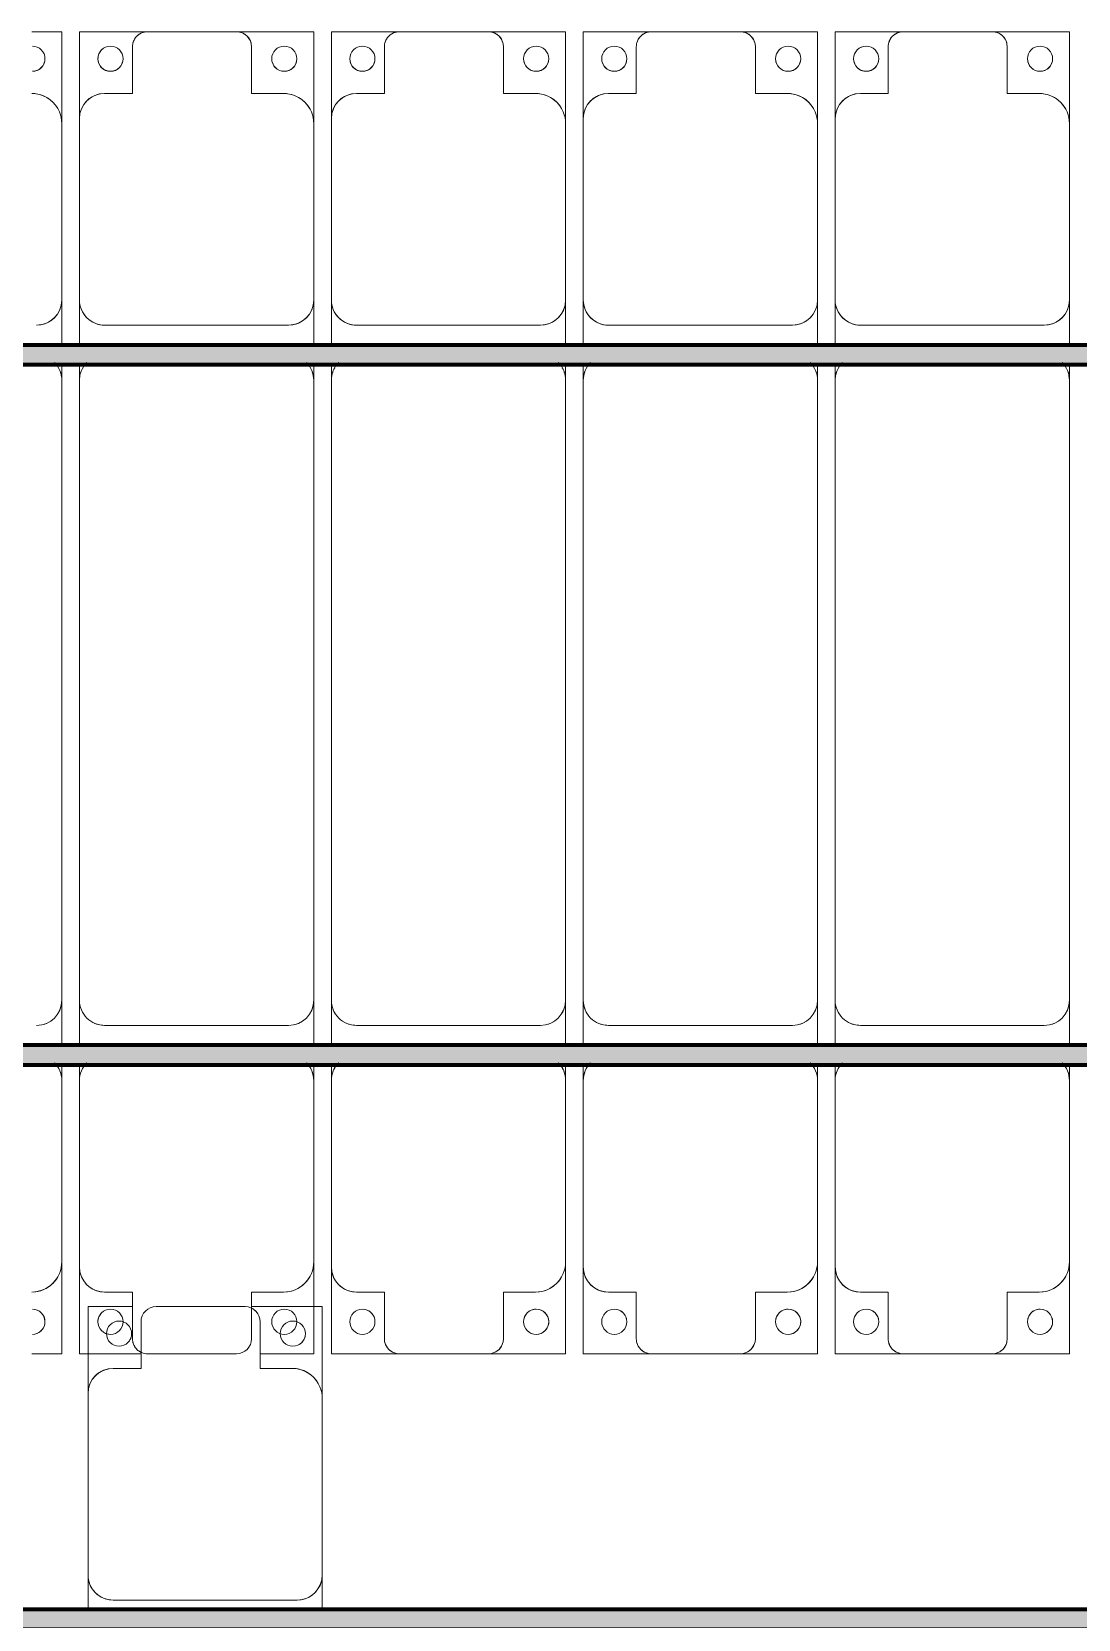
# Model space of a CAD drawing. Header units: millimetres. Extents: x -291190 to 146725, y 19759 to 185158.
# Drawn here: x -253524 to -251447, y 135990 to 139141 of the extents above; entities that cross this region are included whole.
import ezdxf

# ---------------------------------------------------------------- set-up
doc = ezdxf.new("R2010")
doc.units = ezdxf.units.MM
doc.layers.add('A-GENM', color=13, linetype='Continuous', lineweight=9)
doc.layers.add('S-BEAM', color=12, linetype='Continuous', lineweight=9)

# ---------------------------------------------------------------- blocks, each defined once
blk = doc.blocks.new('Dầm C52 - Dầm C52-73883-KHUNG KẾT CẤU BÈ PIN 4')
at = {"layer": 'S-BEAM', "lineweight": 140}
blk.add_hatch(color=1, dxfattribs=at).paths.add_polyline_path([(-174539.9, 20), (-174539.9, -20), (174539.9, -20), (174539.9, 20), (-173700.3, 20)])
at = {"layer": 'S-BEAM', "color": 1, "lineweight": 140}
for p, q in [((-174539.9, 20), (174539.9, 20)), ((174539.9, -20), (-174539.9, -20))]:
    blk.add_line(p, q, dxfattribs=at)
blk = doc.blocks.new('Dai phao do pin - DẢI PHAO ĐỠ PIN-V48-KHUNG KẾT CẤU BÈ PIN 4')
at = {"layer": 'A-GENM', "color": 7}
for p, q in [((-1312.2, 241.6), (-1129.7, 241.6)), ((-1312.2, 101.2), (-1312.2, 241.6)), ((-1312.2, 241.6), (-1312.2, 223.4)), ((-1129.7, 241.6), (-1312.2, 241.6)), ((-779.7, 241.6), (-1129.7, 241.6)), ((-779.7, 241.6), (-711.7, 241.6)), ((-779.7, 241.6), (-711.7, 241.6)), ((-729.7, -173.4), (-729.7, 191.6)), ((-1312.2, 171.3), (-1312.2, 156.1)), ((-1189.7, 181.6), (-1189.7, 118.2)), ((-1312.2, 142), (-1312.2, 123.8)), ((-1189.7, 118.2), (-1282.2, 118.2)), ((-1312.2, 88.2), (-1312.2, -88.2)), ((-1282.2, -118.2), (-1189.7, -118.2)), ((-1189.7, -118.2), (-1189.7, -173.4)), ((-1312.2, -223.4), (-1312.2, -135.2)), ((-1312.2, -146), (-1312.2, -166.1)), ((-1312.2, -175.4), (-1312.2, -203.6)), ((-1139.7, -223.4), (-1312.2, -223.4)), ((-1248.2, -223.4), (-1229.3, -223.4)), ((-1221, -223.4), (-1139.7, -223.4)), ((-1139.7, -223.4), (-779.7, -223.4)), ((-711.7, -223.4), (-779.7, -223.4)), ((-711.7, -223.4), (-779.7, -223.4))]:
    blk.add_line(p, q, dxfattribs=at)
for centre, radius, start, end in [((-1129.7, 181.6), 60, 90, 180), ((-1129.7, 181.6), 60, 120, 180), ((-779.7, 191.6), 50, 360, 90), ((-779.7, 191.6), 50, 360, 75), ((-1258.6, 183.2), 25, 0, 180), ((-1258.6, 183.2), 25, 165, 180), ((-1258.6, 183.2), 25, 30, 75), ((-1258.6, 183.2), 25, 180, 0), ((-1258.6, 183.2), 25, 180, 270), ((-1282.2, 88.2), 30, 90, 180), ((-1282.2, 88.2), 30, 105, 150), ((-1282.2, -88.2), 30, 180, 270), ((-1258.6, -161.8), 25, 0, 180), ((-1258.6, -161.8), 25, 165, 180), ((-1258.6, -161.8), 25, 45, 75), ((-1258.6, -161.8), 25, 180, 0), ((-1258.6, -161.8), 25, 180, 270), ((-1139.7, -173.4), 50, 180, 270), ((-1139.7, -173.4), 50, 180, 255), ((-779.7, -173.4), 50, 270, 360), ((-779.7, -173.4), 50, 285, 360), ((-1139.7, -173.4), 50, 210, 225), ((-1139.7, -173.4), 50, 210, 225)]:
    blk.add_arc(centre, radius, start, end, dxfattribs=at)
blk = doc.blocks.new('Dải phao đi lại kèm đỡ invester - DẢI PHAO ĐI LẠI-71182-KHUNG KẾT CẤU BÈ PIN 4')
at = {"layer": 'A-GENM', "color": 7}
for p, q in [((9758.4, 1312.2), (9911.8, 1312.2)), ((9758.4, 1129.7), (9758.4, 1312.2)), ((9758.4, 1312.2), (9758.4, 1129.7)), ((9911.8, 1312.2), (9758.4, 1312.2)), ((10088.2, 1312.2), (9911.8, 1312.2)), ((10088.2, 1312.2), (10223.4, 1312.2)), ((10223.4, 1312.2), (10088.2, 1312.2)), ((10223.4, 1312.2), (10223.4, 1139.7)), ((10223.4, 1139.7), (10223.4, 1312.2)), ((10258.4, 1312.2), (10411.8, 1312.2)), ((10258.4, 1129.7), (10258.4, 1312.2)), ((10258.4, 1312.2), (10258.4, 1129.7)), ((10411.8, 1312.2), (10258.4, 1312.2)), ((10588.2, 1312.2), (10411.8, 1312.2)), ((10588.2, 1312.2), (10723.4, 1312.2)), ((10723.4, 1312.2), (10588.2, 1312.2)), ((10723.4, 1312.2), (10723.4, 1139.7)), ((10723.4, 1139.7), (10723.4, 1312.2)), ((10758.4, 1312.2), (10911.8, 1312.2)), ((10758.4, 1129.7), (10758.4, 1312.2)), ((10758.4, 1312.2), (10758.4, 1129.7)), ((10911.8, 1312.2), (10758.4, 1312.2)), ((11088.2, 1312.2), (10911.8, 1312.2)), ((11088.2, 1312.2), (11223.4, 1312.2)), ((11223.4, 1312.2), (11088.2, 1312.2)), ((11223.4, 1312.2), (11223.4, 1139.7)), ((11223.4, 1139.7), (11223.4, 1312.2)), ((11258.4, 1312.2), (11364.8, 1312.2)), ((11258.4, 1129.7), (11258.4, 1312.2)), ((11308.1, 1312.2), (11296.2, 1312.2)), ((11345.9, 1312.2), (11332.6, 1312.2)), ((11588.2, 1312.2), (11411.8, 1312.2)), ((11601.2, 1312.2), (11723.4, 1312.2)), ((11625.3, 1312.2), (11610.3, 1312.2)), ((11657, 1312.2), (11644.7, 1312.2)), ((11723.4, 1312.2), (11705.4, 1312.2)), ((11723.4, 1312.2), (11723.4, 1139.7)), ((11723.4, 1139.7), (11723.4, 1312.2)), ((11758.4, 1312.2), (11818.1, 1312.2)), ((11758.4, 1129.7), (11758.4, 1312.2)), ((11758.4, 1312.2), (11758.4, 1129.7)), ((11818.1, 1312.2), (11758.4, 1312.2)), ((9881.8, 1282.2), (9881.8, 1189.7)), ((10118.2, 1189.7), (10118.2, 1282.2)), ((10381.8, 1282.2), (10381.8, 1189.7)), ((10618.2, 1189.7), (10618.2, 1282.2)), ((10881.8, 1282.2), (10881.8, 1189.7)), ((11118.2, 1189.7), (11118.2, 1282.2)), ((11381.8, 1282.2), (11381.8, 1189.7)), ((11618.2, 1189.7), (11618.2, 1282.2)), ((11258.4, 1248.4), (11258.4, 1227)), ((11258.4, 1219.8), (11258.4, 1129.7)), ((9881.8, 1189.7), (9818.4, 1189.7)), ((10173.4, 1189.7), (10118.2, 1189.7)), ((10381.8, 1189.7), (10318.4, 1189.7)), ((10673.4, 1189.7), (10618.2, 1189.7)), ((10881.8, 1189.7), (10818.4, 1189.7)), ((11173.4, 1189.7), (11118.2, 1189.7)), ((11381.8, 1189.7), (11318.4, 1189.7)), ((11673.4, 1189.7), (11618.2, 1189.7)), ((10223.4, 769.7), (10223.4, 1139.7)), ((10723.4, 769.7), (10723.4, 1139.7)), ((11223.4, 769.7), (11223.4, 1139.7)), ((11723.4, 769.7), (11723.4, 1139.7)), ((9758.4, 1129.7), (9758.4, 769.7)), ((10258.4, 1129.7), (10258.4, 769.7)), ((10758.4, 1129.7), (10758.4, 769.7)), ((11258.4, 1129.7), (11258.4, 769.7)), ((11758.4, 1129.7), (11758.4, 769.7)), ((9758.4, 739.2), (9758.4, 769.7)), ((9758.4, 739.2), (9758.4, 769.7)), ((10223.4, 769.7), (10223.4, 739.2)), ((10223.4, 769.7), (10223.4, 739.2)), ((10258.4, 739.2), (10258.4, 769.7)), ((10258.4, 739.2), (10258.4, 769.7)), ((10723.4, 769.7), (10723.4, 739.2)), ((10723.4, 769.7), (10723.4, 739.2)), ((10758.4, 739.2), (10758.4, 769.7)), ((10758.4, 739.2), (10758.4, 769.7)), ((11223.4, 769.7), (11223.4, 739.2)), ((11223.4, 769.7), (11223.4, 739.2)), ((11258.4, 739.2), (11258.4, 769.7)), ((11258.4, 739.2), (11258.4, 769.7)), ((11723.4, 769.7), (11723.4, 739.2)), ((11723.4, 769.7), (11723.4, 739.2)), ((11758.4, 739.2), (11758.4, 769.7)), ((11758.4, 739.2), (11758.4, 769.7)), ((9758.4, 610.3), (9758.4, 699.2)), ((9758.4, 610.3), (9758.4, 699.2)), ((10223.4, 699.2), (10223.4, 610.3)), ((10223.4, 699.2), (10223.4, 610.3)), ((10258.4, 610.3), (10258.4, 699.2)), ((10258.4, 610.3), (10258.4, 699.2)), ((10723.4, 699.2), (10723.4, 610.3)), ((10723.4, 699.2), (10723.4, 610.3)), ((10758.4, 610.3), (10758.4, 699.2)), ((10758.4, 610.3), (10758.4, 699.2)), ((11223.4, 699.2), (11223.4, 610.3)), ((11223.4, 699.2), (11223.4, 610.3)), ((11258.4, 610.3), (11258.4, 699.2)), ((11258.4, 610.3), (11258.4, 699.2)), ((11723.4, 699.2), (11723.4, 610.3)), ((11723.4, 699.2), (11723.4, 610.3)), ((11758.4, 610.3), (11758.4, 699.2)), ((11758.4, 610.3), (11758.4, 699.2)), ((10173.4, 660.3), (9808.4, 660.3)), ((10673.4, 660.3), (10308.4, 660.3)), ((11173.4, 660.3), (10808.4, 660.3)), ((11673.4, 660.3), (11308.4, 660.3)), ((9758.4, 610.3), (9758.4, -620.3)), ((10223.4, -620.3), (10223.4, 610.3)), ((10258.4, 610.3), (10258.4, -620.3)), ((10723.4, -620.3), (10723.4, 610.3)), ((10758.4, 610.3), (10758.4, -620.3)), ((11223.4, -620.3), (11223.4, 610.3)), ((11258.4, 610.3), (11258.4, -620.3)), ((11723.4, -620.3), (11723.4, 610.3)), ((11758.4, 610.3), (11758.4, -620.3)), ((9758.4, -650.8), (9758.4, -620.3)), ((9758.4, -650.8), (9758.4, -620.3)), ((10223.4, -620.3), (10223.4, -650.8)), ((10223.4, -620.3), (10223.4, -650.8)), ((10258.4, -650.8), (10258.4, -620.3)), ((10258.4, -650.8), (10258.4, -620.3)), ((10723.4, -620.3), (10723.4, -650.8)), ((10723.4, -620.3), (10723.4, -650.8)), ((10758.4, -650.8), (10758.4, -620.3)), ((10758.4, -650.8), (10758.4, -620.3)), ((11223.4, -620.3), (11223.4, -650.8)), ((11223.4, -620.3), (11223.4, -650.8)), ((11258.4, -650.8), (11258.4, -620.3)), ((11258.4, -650.8), (11258.4, -620.3)), ((11723.4, -620.3), (11723.4, -650.8)), ((11723.4, -620.3), (11723.4, -650.8)), ((11758.4, -650.8), (11758.4, -620.3)), ((11758.4, -650.8), (11758.4, -620.3)), ((9758.4, -779.7), (9758.4, -690.8)), ((9758.4, -779.7), (9758.4, -690.8)), ((10223.4, -690.8), (10223.4, -779.7)), ((10223.4, -690.8), (10223.4, -779.7)), ((10258.4, -779.7), (10258.4, -690.8)), ((10258.4, -779.7), (10258.4, -690.8)), ((10723.4, -690.8), (10723.4, -779.7)), ((10723.4, -690.8), (10723.4, -779.7)), ((10758.4, -779.7), (10758.4, -690.8)), ((10758.4, -779.7), (10758.4, -690.8)), ((11223.4, -690.8), (11223.4, -779.7)), ((11223.4, -690.8), (11223.4, -779.7)), ((11258.4, -779.7), (11258.4, -690.8)), ((11258.4, -779.7), (11258.4, -690.8)), ((11723.4, -690.8), (11723.4, -779.7)), ((11723.4, -690.8), (11723.4, -779.7)), ((11758.4, -779.7), (11758.4, -690.8)), ((11758.4, -779.7), (11758.4, -690.8)), ((10173.4, -729.7), (9808.4, -729.7)), ((10673.4, -729.7), (10308.4, -729.7)), ((11173.4, -729.7), (10808.4, -729.7)), ((11673.4, -729.7), (11308.4, -729.7)), ((9758.4, -779.7), (9758.4, -1129.7)), ((10223.4, -1139.7), (10223.4, -779.7)), ((10258.4, -779.7), (10258.4, -1129.7)), ((10723.4, -1139.7), (10723.4, -779.7)), ((10758.4, -779.7), (10758.4, -1129.7)), ((11223.4, -1139.7), (11223.4, -779.7)), ((11258.4, -779.7), (11258.4, -1129.7)), ((11723.4, -1139.7), (11723.4, -779.7)), ((11758.4, -779.7), (11758.4, -1129.7)), ((9758.4, -1312.2), (9758.4, -1129.7)), ((9758.4, -1129.7), (9758.4, -1312.2)), ((10258.4, -1312.2), (10258.4, -1129.7)), ((10258.4, -1129.7), (10258.4, -1312.2)), ((10758.4, -1312.2), (10758.4, -1129.7)), ((10758.4, -1129.7), (10758.4, -1312.2)), ((11258.4, -1312.2), (11258.4, -1129.7)), ((11258.4, -1129.7), (11258.4, -1312.2)), ((11758.4, -1312.2), (11758.4, -1129.7)), ((11758.4, -1129.7), (11758.4, -1312.2)), ((10223.4, -1139.7), (10223.4, -1312.2)), ((10223.4, -1312.2), (10223.4, -1139.7)), ((10723.4, -1139.7), (10723.4, -1312.2)), ((10723.4, -1312.2), (10723.4, -1139.7)), ((11223.4, -1139.7), (11223.4, -1312.2)), ((11223.4, -1312.2), (11223.4, -1139.7)), ((11723.4, -1139.7), (11723.4, -1312.2)), ((11723.4, -1312.2), (11723.4, -1139.7)), ((9818.4, -1189.7), (9881.8, -1189.7)), ((9881.8, -1189.7), (9881.8, -1282.2)), ((10118.2, -1282.2), (10118.2, -1189.7)), ((10118.2, -1189.7), (10173.4, -1189.7)), ((10318.4, -1189.7), (10381.8, -1189.7)), ((10381.8, -1189.7), (10381.8, -1282.2)), ((10618.2, -1282.2), (10618.2, -1189.7)), ((10618.2, -1189.7), (10673.4, -1189.7)), ((10818.4, -1189.7), (10881.8, -1189.7)), ((10881.8, -1189.7), (10881.8, -1282.2)), ((11118.2, -1282.2), (11118.2, -1189.7)), ((11118.2, -1189.7), (11173.4, -1189.7)), ((11318.4, -1189.7), (11381.8, -1189.7)), ((11381.8, -1189.7), (11381.8, -1282.2)), ((11618.2, -1282.2), (11618.2, -1189.7)), ((11618.2, -1189.7), (11673.4, -1189.7)), ((9911.8, -1312.2), (9758.4, -1312.2)), ((9758.4, -1312.2), (9911.8, -1312.2)), ((9911.8, -1312.2), (10088.2, -1312.2)), ((10223.4, -1312.2), (10088.2, -1312.2)), ((10088.2, -1312.2), (10223.4, -1312.2)), ((10411.8, -1312.2), (10258.4, -1312.2)), ((10258.4, -1312.2), (10411.8, -1312.2)), ((10411.8, -1312.2), (10588.2, -1312.2)), ((10723.4, -1312.2), (10588.2, -1312.2)), ((10588.2, -1312.2), (10723.4, -1312.2)), ((10911.8, -1312.2), (10758.4, -1312.2)), ((10758.4, -1312.2), (10911.8, -1312.2)), ((10911.8, -1312.2), (11088.2, -1312.2)), ((11223.4, -1312.2), (11088.2, -1312.2)), ((11088.2, -1312.2), (11223.4, -1312.2)), ((11411.8, -1312.2), (11258.4, -1312.2)), ((11258.4, -1312.2), (11411.8, -1312.2)), ((11411.8, -1312.2), (11588.2, -1312.2)), ((11723.4, -1312.2), (11588.2, -1312.2)), ((11588.2, -1312.2), (11723.4, -1312.2)), ((11818.1, -1312.2), (11758.4, -1312.2)), ((11758.4, -1312.2), (11818.1, -1312.2))]:
    blk.add_line(p, q, dxfattribs=at)
for centre, radius, start, end in [((9911.8, 1282.2), 30, 90, 180), ((9911.8, 1282.2), 30, 105, 165), ((9911.8, 1282.2), 30, 135, 165), ((9911.8, 1282.2), 30, 135, 165), ((9911.8, 1282.2), 30, 105, 120), ((9911.8, 1282.2), 30, 105, 120), ((10088.2, 1282.2), 30, 360, 90), ((10088.2, 1282.2), 30, 60, 75), ((10088.2, 1282.2), 30, 15, 75), ((10088.2, 1282.2), 30, 60, 75), ((10088.2, 1282.2), 30, 15, 30), ((10088.2, 1282.2), 30, 15, 30), ((10411.8, 1282.2), 30, 90, 180), ((10411.8, 1282.2), 30, 105, 165), ((10411.8, 1282.2), 30, 135, 165), ((10411.8, 1282.2), 30, 135, 165), ((10411.8, 1282.2), 30, 105, 120), ((10411.8, 1282.2), 30, 105, 120), ((10588.2, 1282.2), 30, 360, 90), ((10588.2, 1282.2), 30, 60, 75), ((10588.2, 1282.2), 30, 15, 75), ((10588.2, 1282.2), 30, 60, 75), ((10588.2, 1282.2), 30, 15, 30), ((10588.2, 1282.2), 30, 15, 30), ((10911.8, 1282.2), 30, 90, 180), ((10911.8, 1282.2), 30, 105, 165), ((10911.8, 1282.2), 30, 135, 165), ((10911.8, 1282.2), 30, 135, 165), ((10911.8, 1282.2), 30, 105, 120), ((10911.8, 1282.2), 30, 105, 120), ((11088.2, 1282.2), 30, 360, 90), ((11088.2, 1282.2), 30, 60, 75), ((11088.2, 1282.2), 30, 15, 75), ((11088.2, 1282.2), 30, 60, 75), ((11088.2, 1282.2), 30, 15, 30), ((11088.2, 1282.2), 30, 15, 30), ((11411.8, 1282.2), 30, 90, 180), ((11588.2, 1282.2), 30, 360, 90), ((11588.2, 1282.2), 30, 15, 60), ((9816.8, 1248.6), 25, 90, 270), ((9816.8, 1248.6), 25, 90, 255), ((9816.8, 1248.6), 25, 270, 90), ((9816.8, 1248.6), 25, 0, 90), ((10161.8, 1248.6), 25, 90, 270), ((10161.8, 1248.6), 25, 90, 180), ((10161.8, 1248.6), 25, 270, 90), ((10161.8, 1248.6), 25, 270, 90), ((10316.8, 1248.6), 25, 90, 270), ((10316.8, 1248.6), 25, 90, 255), ((10316.8, 1248.6), 25, 270, 90), ((10316.8, 1248.6), 25, 0, 90), ((10661.8, 1248.6), 25, 90, 270), ((10661.8, 1248.6), 25, 90, 180), ((10661.8, 1248.6), 25, 270, 90), ((10661.8, 1248.6), 25, 270, 90), ((10816.8, 1248.6), 25, 90, 270), ((10816.8, 1248.6), 25, 90, 255), ((10816.8, 1248.6), 25, 270, 90), ((10816.8, 1248.6), 25, 0, 90), ((11161.8, 1248.6), 25, 90, 270), ((11161.8, 1248.6), 25, 90, 180), ((11161.8, 1248.6), 25, 270, 90), ((11161.8, 1248.6), 25, 270, 90), ((11316.8, 1248.6), 25, 90, 270), ((11316.8, 1248.6), 25, 90, 180), ((11316.8, 1248.6), 25, 270, 90), ((11316.8, 1248.6), 25, 0, 90), ((11661.8, 1248.6), 25, 90, 270), ((11661.8, 1248.6), 25, 90, 180), ((11661.8, 1248.6), 25, 270, 90), ((11661.8, 1248.6), 25, 75, 90), ((11816.8, 1248.6), 25, 90, 270), ((11816.8, 1248.6), 25, 90, 255), ((9816.8, 1248.6), 25, 300, 345), ((10161.8, 1248.6), 25, 195, 255), ((10316.8, 1248.6), 25, 300, 345), ((10661.8, 1248.6), 25, 195, 255), ((10816.8, 1248.6), 25, 300, 345), ((11161.8, 1248.6), 25, 195, 255), ((11316.8, 1248.6), 25, 330, 345), ((11661.8, 1248.6), 25, 315, 355.6407), ((9816.8, 1248.6), 25, 270, 285), ((10316.8, 1248.6), 25, 270, 285), ((10816.8, 1248.6), 25, 270, 285), ((9818.4, 1129.7), 60, 90, 180), ((9818.4, 1129.7), 60, 90, 150), ((9818.4, 1129.7), 60, 135, 150), ((9818.4, 1129.7), 60, 135, 150), ((10173.4, 1139.7), 50, 0, 90), ((10173.4, 1139.7), 50, 45, 90), ((10173.4, 1139.7), 50, 15, 90), ((10173.4, 1139.7), 50, 45, 90), ((10318.4, 1129.7), 60, 90, 180), ((10318.4, 1129.7), 60, 90, 150), ((10318.4, 1129.7), 60, 135, 150), ((10318.4, 1129.7), 60, 135, 150), ((10673.4, 1139.7), 50, 0, 90), ((10673.4, 1139.7), 50, 45, 90), ((10673.4, 1139.7), 50, 15, 90), ((10673.4, 1139.7), 50, 45, 90), ((10818.4, 1129.7), 60, 90, 180), ((10818.4, 1129.7), 60, 90, 150), ((10818.4, 1129.7), 60, 135, 150), ((10818.4, 1129.7), 60, 135, 150), ((11173.4, 1139.7), 50, 0, 90), ((11173.4, 1139.7), 50, 45, 90), ((11173.4, 1139.7), 50, 15, 90), ((11173.4, 1139.7), 50, 45, 90), ((11318.4, 1129.7), 60, 90, 180), ((11318.4, 1129.7), 60, 90, 150), ((11318.4, 1129.7), 60, 135, 150), ((11318.4, 1129.7), 60, 135, 150), ((11673.4, 1139.7), 50, 0, 90), ((11673.4, 1139.7), 50, 45, 90), ((11673.4, 1139.7), 50, 15, 90), ((11673.4, 1139.7), 50, 45, 90), ((11818.4, 1129.7), 60, 90.3532, 180), ((11818.4, 1129.7), 60, 90.3532, 150), ((11818.4, 1129.7), 60, 135, 150), ((11818.4, 1129.7), 60, 135, 150), ((9808.4, 769.7), 50, 180, 225), ((9808.4, 769.7), 50, 195, 225), ((10173.4, 769.7), 50, 315, 0), ((10173.4, 769.7), 50, 315, 345), ((10308.4, 769.7), 50, 180, 225), ((10308.4, 769.7), 50, 195, 225), ((10673.4, 769.7), 50, 315, 0), ((10673.4, 769.7), 50, 315, 345), ((10808.4, 769.7), 50, 180, 225), ((10808.4, 769.7), 50, 195, 225), ((11173.4, 769.7), 50, 315, 0), ((11173.4, 769.7), 50, 315, 345), ((11308.4, 769.7), 50, 180, 225), ((11308.4, 769.7), 50, 195, 225), ((11673.4, 769.7), 50, 315, 0), ((11673.4, 769.7), 50, 315, 345), ((11808.4, 769.7), 50, 180, 225), ((11808.4, 769.7), 50, 195, 225), ((9808.4, 610.3), 50, 90, 180), ((9808.4, 610.3), 50, 150, 180), ((9808.4, 610.3), 50, 105, 120), ((10173.4, 610.3), 50, 360, 90), ((10173.4, 610.3), 50, 60, 90), ((10173.4, 610.3), 50, 15, 30), ((10308.4, 610.3), 50, 90, 180), ((10308.4, 610.3), 50, 150, 180), ((10308.4, 610.3), 50, 105, 120), ((10673.4, 610.3), 50, 360, 90), ((10673.4, 610.3), 50, 60, 90), ((10673.4, 610.3), 50, 15, 30), ((10808.4, 610.3), 50, 90, 180), ((10808.4, 610.3), 50, 150, 180), ((10808.4, 610.3), 50, 105, 120), ((11173.4, 610.3), 50, 360, 90), ((11173.4, 610.3), 50, 60, 90), ((11173.4, 610.3), 50, 15, 30), ((11308.4, 610.3), 50, 90, 180), ((11308.4, 610.3), 50, 150, 180), ((11308.4, 610.3), 50, 105, 120), ((11673.4, 610.3), 50, 360, 90), ((11673.4, 610.3), 50, 75, 90), ((11673.4, 610.3), 50, 60, 74.7339), ((11673.4, 610.3), 50, 15, 30), ((11808.4, 610.3), 50, 90, 180), ((11808.4, 610.3), 50, 150, 180), ((11808.4, 610.3), 50, 105, 120), ((9808.4, -620.3), 50, 180, 225), ((10173.4, -620.3), 50, 315, 0), ((10173.4, -620.3), 50, 330, 0), ((10308.4, -620.3), 50, 180, 225), ((10673.4, -620.3), 50, 315, 0), ((10673.4, -620.3), 50, 330, 0), ((10808.4, -620.3), 50, 180, 225), ((11173.4, -620.3), 50, 315, 0), ((11173.4, -620.3), 50, 330, 0), ((11308.4, -620.3), 50, 180, 225), ((11673.4, -620.3), 50, 315, 0), ((11673.4, -620.3), 50, 330, 0), ((11808.4, -620.3), 50, 180, 225), ((9808.4, -620.3), 50, 195, 210), ((10308.4, -620.3), 50, 195, 210), ((10808.4, -620.3), 50, 195, 210), ((11308.4, -620.3), 50, 195, 210), ((11808.4, -620.3), 50, 195, 210), ((9808.4, -779.7), 50, 90, 180), ((9808.4, -779.7), 50, 90, 165), ((10173.4, -779.7), 50, 360, 90), ((10173.4, -779.7), 50, 15, 90), ((10308.4, -779.7), 50, 90, 180), ((10308.4, -779.7), 50, 90, 165), ((10673.4, -779.7), 50, 360, 90), ((10673.4, -779.7), 50, 15, 90), ((10808.4, -779.7), 50, 90, 180), ((10808.4, -779.7), 50, 90, 165), ((11173.4, -779.7), 50, 360, 90), ((11173.4, -779.7), 50, 15, 90), ((11308.4, -779.7), 50, 90, 180), ((11308.4, -779.7), 50, 90, 165), ((11673.4, -779.7), 50, 360, 90), ((11673.4, -779.7), 50, 15, 90), ((11808.4, -779.7), 50, 90, 180), ((11808.4, -779.7), 50, 90, 165), ((9818.4, -1129.7), 60, 180, 270), ((10318.4, -1129.7), 60, 180, 270), ((10818.4, -1129.7), 60, 180, 270), ((11318.4, -1129.7), 60, 180, 270), ((11818.4, -1129.7), 60, 180, 269.6468), ((9818.4, -1129.7), 60, 210, 270), ((10173.4, -1139.7), 50, 270, 360), ((10173.4, -1139.7), 50, 270, 345), ((10318.4, -1129.7), 60, 210, 270), ((10673.4, -1139.7), 50, 270, 360), ((10673.4, -1139.7), 50, 270, 345), ((10818.4, -1129.7), 60, 210, 270), ((11173.4, -1139.7), 50, 270, 360), ((11173.4, -1139.7), 50, 270, 345), ((11318.4, -1129.7), 60, 210, 270), ((11673.4, -1139.7), 50, 270, 360), ((11673.4, -1139.7), 50, 270, 345), ((11818.4, -1129.7), 60, 210, 269.6468), ((10173.4, -1139.7), 50, 300, 315), ((10173.4, -1139.7), 50, 300, 315), ((10673.4, -1139.7), 50, 300, 315), ((10673.4, -1139.7), 50, 300, 315), ((11173.4, -1139.7), 50, 300, 315), ((11173.4, -1139.7), 50, 300, 315), ((11673.4, -1139.7), 50, 300, 315), ((11673.4, -1139.7), 50, 300, 315), ((9816.8, -1258.6), 25, 90, 270), ((9816.8, -1258.6), 25, 180, 270), ((9816.8, -1258.6), 25, 90, 165), ((9816.8, -1258.6), 25, 270, 90), ((9816.8, -1258.6), 25, 75, 90), ((9816.8, -1258.6), 25, 270, 360), ((9816.8, -1258.6), 25, 15, 60), ((10161.8, -1258.6), 25, 90, 270), ((10161.8, -1258.6), 25, 180, 270), ((10161.8, -1258.6), 25, 90, 165), ((10161.8, -1258.6), 25, 270, 90), ((10161.8, -1258.6), 25, 15, 90), ((10161.8, -1258.6), 25, 270, 0), ((10316.8, -1258.6), 25, 90, 270), ((10316.8, -1258.6), 25, 180, 270), ((10316.8, -1258.6), 25, 90, 165), ((10316.8, -1258.6), 25, 270, 90), ((10316.8, -1258.6), 25, 75, 90), ((10316.8, -1258.6), 25, 270, 360), ((10316.8, -1258.6), 25, 15, 60), ((10661.8, -1258.6), 25, 90, 270), ((10661.8, -1258.6), 25, 180, 270), ((10661.8, -1258.6), 25, 90, 165), ((10661.8, -1258.6), 25, 270, 90), ((10661.8, -1258.6), 25, 15, 90), ((10661.8, -1258.6), 25, 270, 0), ((10816.8, -1258.6), 25, 90, 270), ((10816.8, -1258.6), 25, 180, 270), ((10816.8, -1258.6), 25, 90, 165), ((10816.8, -1258.6), 25, 270, 90), ((10816.8, -1258.6), 25, 75, 90), ((10816.8, -1258.6), 25, 270, 360), ((10816.8, -1258.6), 25, 15, 60), ((11161.8, -1258.6), 25, 90, 270), ((11161.8, -1258.6), 25, 180, 270), ((11161.8, -1258.6), 25, 90, 165), ((11161.8, -1258.6), 25, 270, 90), ((11161.8, -1258.6), 25, 15, 90), ((11161.8, -1258.6), 25, 270, 0), ((11316.8, -1258.6), 25, 90, 270), ((11316.8, -1258.6), 25, 180, 270), ((11316.8, -1258.6), 25, 90, 165), ((11316.8, -1258.6), 25, 270, 90), ((11316.8, -1258.6), 25, 75, 90), ((11316.8, -1258.6), 25, 270, 360), ((11316.8, -1258.6), 25, 15, 60), ((11661.8, -1258.6), 25, 90, 270), ((11661.8, -1258.6), 25, 180, 270), ((11661.8, -1258.6), 25, 90, 165), ((11661.8, -1258.6), 25, 270, 90), ((11661.8, -1258.6), 25, 15, 90), ((11661.8, -1258.6), 25, 270, 4.3593), ((11816.8, -1258.6), 25, 90, 270), ((11816.8, -1258.6), 25, 180, 270), ((11816.8, -1258.6), 25, 90, 165), ((9911.8, -1282.2), 30, 180, 270), ((9911.8, -1282.2), 30, 195, 225), ((9911.8, -1282.2), 30, 195, 255), ((9911.8, -1282.2), 30, 195, 225), ((10088.2, -1282.2), 30, 270, 0), ((10088.2, -1282.2), 30, 285, 345), ((10088.2, -1282.2), 30, 330, 345), ((10088.2, -1282.2), 30, 330, 345), ((10411.8, -1282.2), 30, 180, 270), ((10411.8, -1282.2), 30, 195, 225), ((10411.8, -1282.2), 30, 195, 255), ((10411.8, -1282.2), 30, 195, 225), ((10588.2, -1282.2), 30, 270, 0), ((10588.2, -1282.2), 30, 285, 345), ((10588.2, -1282.2), 30, 330, 345), ((10588.2, -1282.2), 30, 330, 345), ((10911.8, -1282.2), 30, 180, 270), ((10911.8, -1282.2), 30, 195, 225), ((10911.8, -1282.2), 30, 195, 255), ((10911.8, -1282.2), 30, 195, 225), ((11088.2, -1282.2), 30, 270, 0), ((11088.2, -1282.2), 30, 285, 345), ((11088.2, -1282.2), 30, 330, 345), ((11088.2, -1282.2), 30, 330, 345), ((11411.8, -1282.2), 30, 180, 270), ((11411.8, -1282.2), 30, 195, 225), ((11411.8, -1282.2), 30, 195, 255), ((11411.8, -1282.2), 30, 195, 225), ((11588.2, -1282.2), 30, 270, 0), ((11588.2, -1282.2), 30, 285, 345), ((11588.2, -1282.2), 30, 330, 345), ((11588.2, -1282.2), 30, 330, 345), ((9911.8, -1282.2), 30, 240, 255), ((9911.8, -1282.2), 30, 240, 255), ((10088.2, -1282.2), 30, 285, 300), ((10088.2, -1282.2), 30, 285, 300), ((10411.8, -1282.2), 30, 240, 255), ((10411.8, -1282.2), 30, 240, 255), ((10588.2, -1282.2), 30, 285, 300), ((10588.2, -1282.2), 30, 285, 300), ((10911.8, -1282.2), 30, 240, 255), ((10911.8, -1282.2), 30, 240, 255), ((11088.2, -1282.2), 30, 285, 300), ((11088.2, -1282.2), 30, 285, 300), ((11411.8, -1282.2), 30, 240, 255), ((11411.8, -1282.2), 30, 240, 255), ((11588.2, -1282.2), 30, 285, 300), ((11588.2, -1282.2), 30, 285, 300)]:
    blk.add_arc(centre, radius, start, end, dxfattribs=at)

msp = doc.modelspace()

# ---------------------------------------------------------------- block references
at = {"layer": 'A-GENM', "color": 7}
for name, p, rotation in [('Dải phao đi lại kèm đỡ invester - DẢI PHAO ĐI LẠI-71182-KHUNG KẾT CẤU BÈ PIN 4', (-241705.7, 137829), 180), ('Dai phao do pin - DẢI PHAO ĐỠ PIN-V48-KHUNG KẾT CẤU BÈ PIN 4', (-253188.7, 135298.2), 269.9999999999996)]:
    msp.add_blockref(name, p, dxfattribs=dict(at, rotation=rotation))
at = {"layer": 'S-BEAM', "color": 1, "lineweight": 140, "rotation": 180}
for p in [(-109123.8, 138499.8), (-109123.8, 137109.8), (-109123.8, 135989.8)]:
    msp.add_blockref('Dầm C52 - Dầm C52-73883-KHUNG KẾT CẤU BÈ PIN 4', p, dxfattribs=at)

doc.saveas('drawing.dxf')
